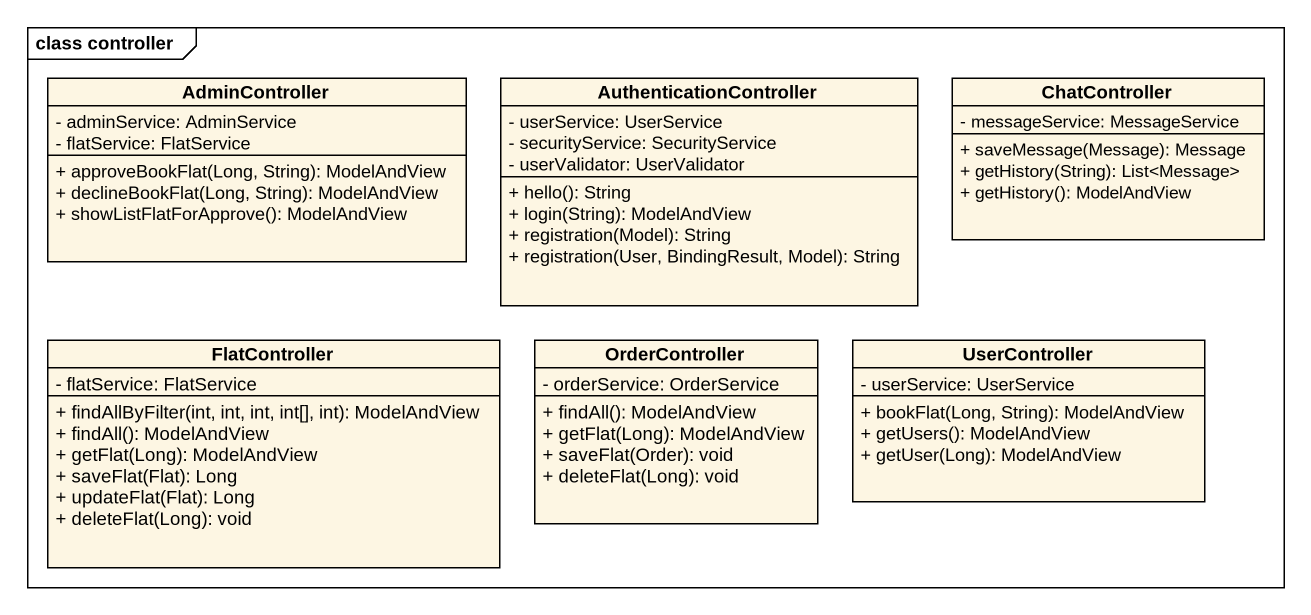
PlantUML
@startuml
mainframe class controller
hide circle
hide empty members
skinparam classAttributeIconSize 0
class AdminController {
  - adminService: AdminService
  - flatService: FlatService
  + approveBookFlat(Long, String): ModelAndView
  + declineBookFlat(Long, String): ModelAndView
  + showListFlatForApprove(): ModelAndView
}
class AuthenticationController {
  - userService: UserService
  - securityService: SecurityService
  - userValidator: UserValidator
  + hello(): String
  + login(String): ModelAndView
  + registration(Model): String
  + registration(User, BindingResult, Model): String
}
class ChatController {
  - messageService: MessageService
  + saveMessage(Message): Message
  + getHistory(String): List<Message>
  + getHistory(): ModelAndView
}
class FlatController {
  - flatService: FlatService
  + findAllByFilter(int, int, int, int[], int): ModelAndView
  + findAll(): ModelAndView
  + getFlat(Long): ModelAndView
  + saveFlat(Flat): Long
  + updateFlat(Flat): Long
  + deleteFlat(Long): void
}
class OrderController {
  - orderService: OrderService
  + findAll(): ModelAndView
  + getFlat(Long): ModelAndView
  + saveFlat(Order): void
  + deleteFlat(Long): void
}
class UserController {
  - userService: UserService
  + bookFlat(Long, String): ModelAndView
  + getUsers(): ModelAndView
  + getUser(Long): ModelAndView
}
@enduml
